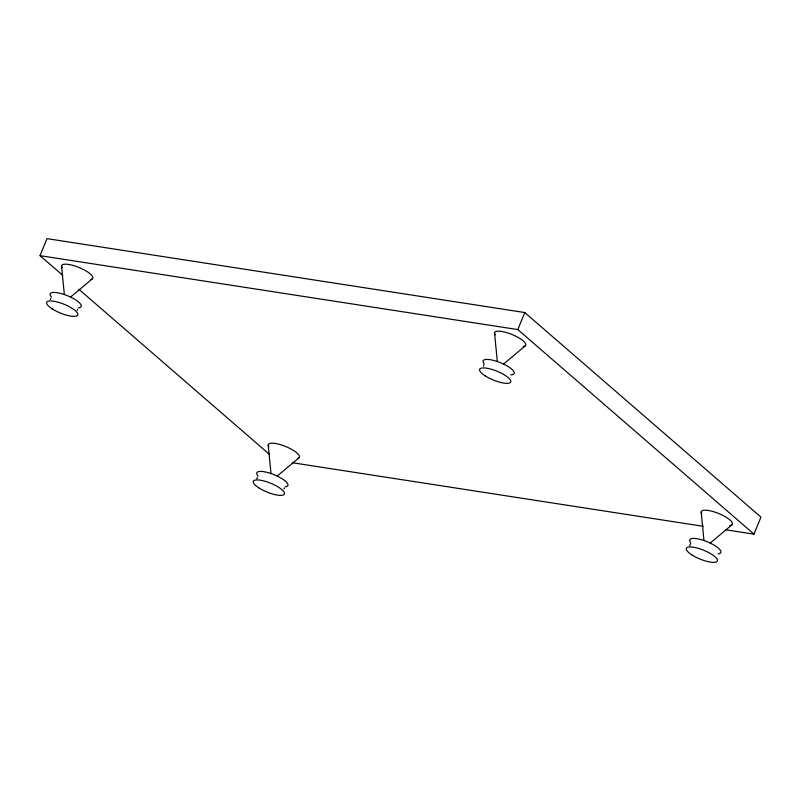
<?xml version="1.0" encoding="UTF-8"?>
<svg xmlns="http://www.w3.org/2000/svg" width="801" height="801" viewBox="0 0 801 801"><rect width="100%" height="100%" fill="white"/><g stroke="black" fill="none" stroke-linecap="round" stroke-linejoin="round"><path stroke-width="1.2" d="M483.894 364.455L483.504 366.177M690.542 543.458L689.771 545.791M50.783 298.352L50.283 299.584M77.116 310.428L77.617 309.206M257.441 477.366L256.791 478.788M62.718 275.294L40.05 255.659L46.999 238.628L524.775 312.55L760.95 517.126L754.001 534.157L725.606 529.761M754.001 534.157L517.826 329.581L524.775 312.55M283.924 488.94L284.415 488.009M70.468 297.161L92.155 278.958M277.116 476.164L298.803 457.962M503.449 364.155L525.136 345.952M710.097 543.158L731.784 524.955M40.05 255.659L517.826 329.581M292.275 462.718L703.378 526.327M78.778 289.201L269.607 454.507M701.195 512.079L703.979 540.585M494.547 333.076L497.331 361.581M268.215 445.086L270.998 473.591M61.557 266.082L64.35 294.588M484.044 363.524A16.781 4.766 22.2 0 1 490.713 359.779A16.781 4.766 22.2 0 1 510.577 368.22A16.781 4.766 22.2 0 1 510.698 374.848M51.504 297.041A16.781 4.766 22.2 0 1 56.761 292.635A16.781 4.766 22.2 0 1 76.816 300.665A16.781 4.766 22.2 0 1 78.418 307.824M690.692 542.537A16.781 4.766 22.2 0 1 707.333 541.806A16.781 4.766 22.2 0 1 718.056 553.821M257.341 475.043A16.781 4.766 22.2 0 1 274.923 475.053A16.781 4.766 22.2 0 1 285.076 486.828M258.152 476.054A16.781 4.766 22.2 0 1 257.712 475.534M268.856 446.818A16.791 4.766 22.2 0 1 285.486 446.427A16.791 4.766 22.2 0 1 297.612 458.442M62.208 267.804A16.791 4.766 22.2 0 1 78.838 267.424A16.791 4.766 22.2 0 1 90.964 279.439M495.188 334.798A16.791 4.766 22.2 0 1 512.58 334.728A16.791 4.766 22.2 0 1 523.143 346.563M701.846 513.811A16.791 4.766 22.2 0 1 719.238 513.741A16.791 4.766 22.2 0 1 729.801 525.576M485.096 375.809A16.781 4.766 22.2 0 0 510.587 382.247A16.781 4.766 22.2 0 0 489.902 368.871A16.781 4.766 22.2 0 0 485.096 375.809M52.115 308.816A16.781 4.766 22.2 0 0 77.607 315.254A16.781 4.766 22.2 0 0 56.911 301.877A16.781 4.766 22.2 0 0 52.115 308.816M691.754 554.823A16.781 4.766 22.2 0 0 717.245 561.261A16.781 4.766 22.2 0 0 696.55 547.884A16.781 4.766 22.2 0 0 691.754 554.823M258.763 487.829A16.781 4.766 22.2 0 0 284.265 494.267A16.781 4.766 22.2 0 0 263.569 480.88A16.781 4.766 22.2 0 0 258.763 487.829"/></g></svg>
